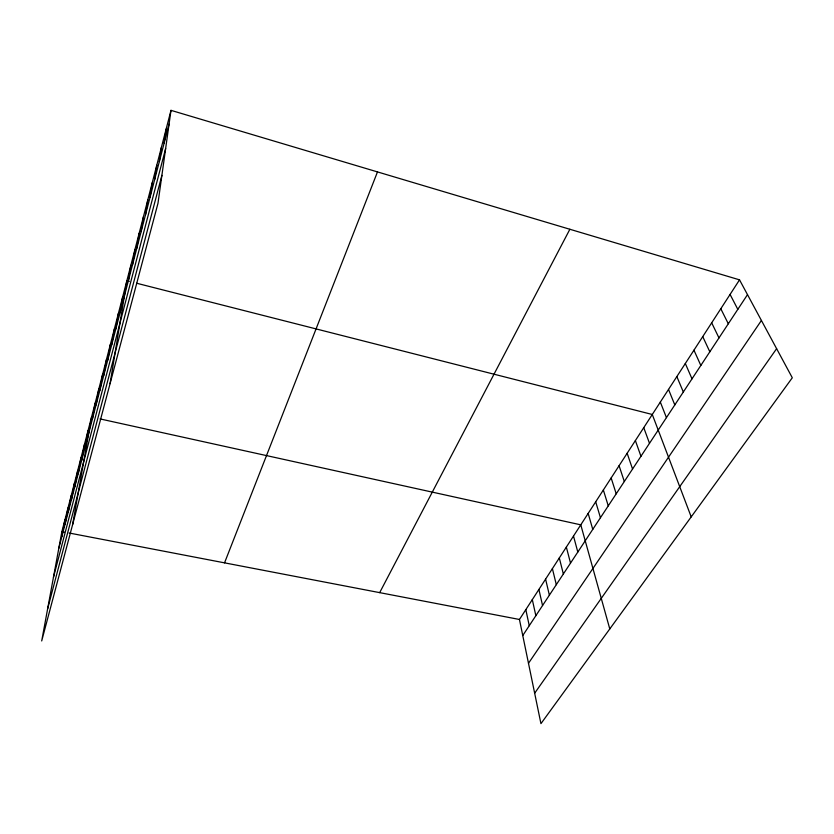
<?xml version="1.0" encoding="UTF-8"?>
<svg xmlns="http://www.w3.org/2000/svg" width="834" height="834" viewBox="0 0 834 834"><rect width="100%" height="100%" fill="white"/><g stroke="black" fill="none" stroke-linecap="round" stroke-linejoin="round"><path stroke-width="1.25" d="M170.991 110.349L157.97 203.36L41.7 640.95L61.883 531.623L170.991 110.349L739.529 279.849L792.3 377.781L540.943 723.651L519.446 619.474L739.529 279.849M164.142 143.094L166.154 129.03M159.336 161.577L161.421 147.316M154.634 179.675L156.782 165.226M150.026 197.387L152.247 182.75M145.523 214.724L147.795 199.92M141.113 231.706L143.438 216.746M136.786 248.334L139.174 233.228M132.554 264.628L134.983 249.387M128.405 280.599L130.886 265.222M110.057 383.692L126.862 280.745L129.322 281.381M120.033 312.781L122.608 297.154M115.822 328.961L118.449 313.23M111.704 344.807L114.373 328.971M103.718 375.54L106.46 359.506M107.669 360.33L110.38 344.39M99.851 390.437L102.624 374.32M96.046 405.043L98.86 388.842M72.6 524.659L91.563 417.052M92.324 419.356L95.18 403.083M85.099 447.149L88.008 430.751M78.156 473.889L81.117 457.386M81.596 460.649L84.526 444.188M71.463 499.629L74.466 483.042M74.779 486.879L77.76 470.334M65.01 524.43L68.065 507.77M68.211 512.149L71.234 495.511M61.872 536.491L64.948 519.801M58.797 548.345L169.052 124.193M53.449 577.326L165.653 148.525M47.642 608.778L161.89 175.369M224.544 562.846L377.489 171.908M379.678 592.64L569.872 229.267M522.762 635.55L747.504 294.652M528.485 663.291L761.411 320.464M534.657 693.21L776.621 348.675M61.883 531.623L64.291 532.082M69.107 533.009L519.446 619.474M100.038 418.918L580.777 524.836L609.779 628.93M136.724 283.258L652.282 414.488L691.209 516.882M730.073 294.433L737.819 309.351M720.795 308.757L728.311 323.769M711.683 322.821L718.981 337.916M702.739 336.623L709.828 351.812M693.951 350.176L700.831 365.448M685.319 363.499L692.001 378.844M676.843 376.582L683.327 392.001M668.514 389.436L674.81 404.928M660.33 402.071L666.439 417.625M643.754 427.654L649.498 443.313M635.383 440.571L640.95 456.281M627.158 453.258L632.547 469.021M619.089 465.716L624.312 481.52M611.155 477.955L616.211 493.801M603.357 489.985L608.257 505.863M595.695 501.807L600.449 517.716M588.168 513.421L592.765 529.361M573.5 536.064L577.806 552.056M566.349 547.104L570.519 563.117M559.312 557.956L563.357 573.98M552.4 568.632L556.309 584.676M545.592 579.13L549.377 595.184M538.9 589.461L542.559 605.526M532.311 599.625L535.855 615.69M525.827 609.633L529.256 625.698"/></g></svg>
